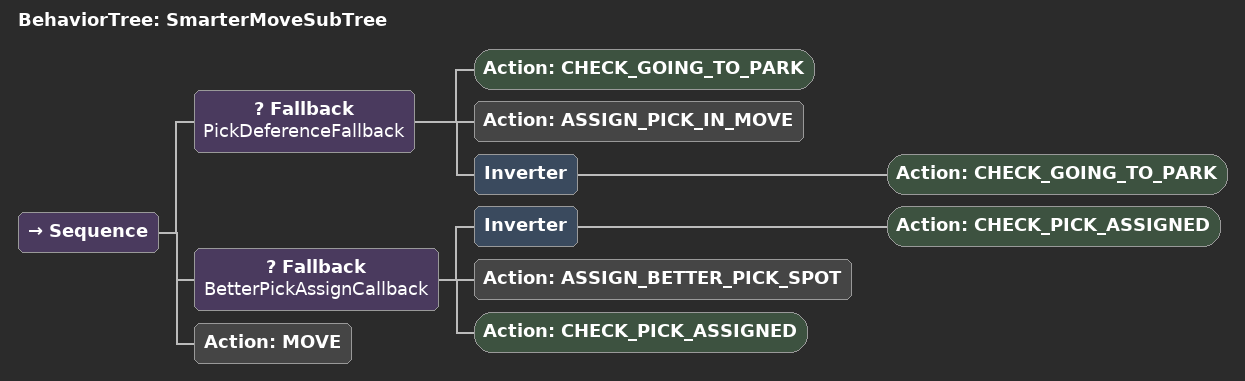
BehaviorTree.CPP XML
<BehaviorTree ID="SmarterMoveSubTree">
    <Sequence>
        <Fallback name="PickDeferenceFallback">
            <Action ID="CHECK_GOING_TO_PARK"/>
            <Action ID="ASSIGN_PICK_IN_MOVE"/>
            <Inverter>
                <Action ID="CHECK_GOING_TO_PARK"/>
            </Inverter>
        </Fallback>
        <Fallback name="BetterPickAssignCallback">
            <Inverter>
                <Action ID="CHECK_PICK_ASSIGNED"/>
            </Inverter>
            <Action ID="ASSIGN_BETTER_PICK_SPOT"/>
            <!-- If the agent is still going to pick and nothing better is allocated then skip -->
            <Action ID="CHECK_PICK_ASSIGNED"/>
        </Fallback>
        <Action ID="MOVE"/>
    </Sequence>
</BehaviorTree>
